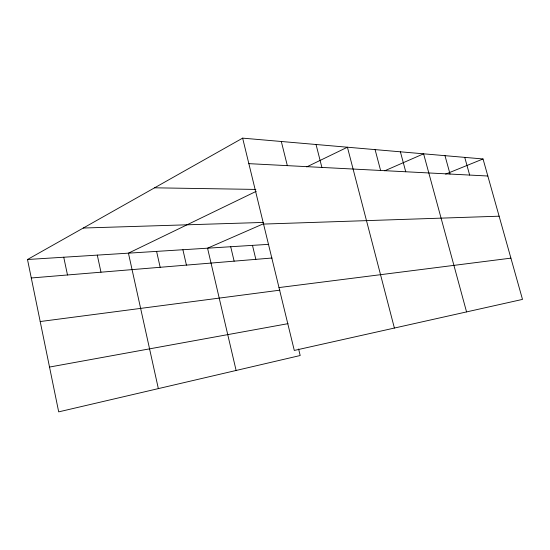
<?xml version="1.0" encoding="UTF-8"?>
<svg xmlns="http://www.w3.org/2000/svg" width="550" height="550" viewBox="0 0 550 550"><rect width="100%" height="100%" fill="white"/><g stroke="black" fill="none" stroke-linecap="round" stroke-linejoin="round"><path stroke-width="0.82" d="M298.602 348.996L300.19 355.52L58.692 411.861L27.5 259.504L242.639 138.139L483.038 158.964L522.5 299.399L294.291 350.439L242.639 138.139M256.218 191.338L128.432 253.165L158.345 388.609M306.735 166.897L347.421 147.214L394.391 328.048M263.684 223.671L207.556 248.188L236.115 370.466M384.759 170.782L423.603 153.814L466.558 311.912M445.644 174.116L483.038 158.964M49.521 367.056L288.021 323.661M40.198 321.544L279.874 290.173M279.001 287.574L510.909 258.143M31.281 277.977L272.051 258.012M27.5 259.504L268.723 244.344M263.553 224.077L499.118 216.198M83.291 228.03L263.361 222.434M154.584 187.811L255.846 189.42M248.847 163.653L487.829 176.007M464.736 157.376L469.652 175.065M444.984 155.664L450.038 174.054M400.393 151.8L405.742 171.765M375.093 149.614L380.6 170.466M316.044 144.499L321.887 167.427M281.311 141.488L287.334 165.639M252.478 245.362L255.846 259.353M230.704 246.73L234.128 261.154M182.903 249.741L186.429 265.107M156.585 251.391L160.167 267.286M97.295 255.117L100.98 272.195M63.745 257.228L67.485 274.972"/></g></svg>
